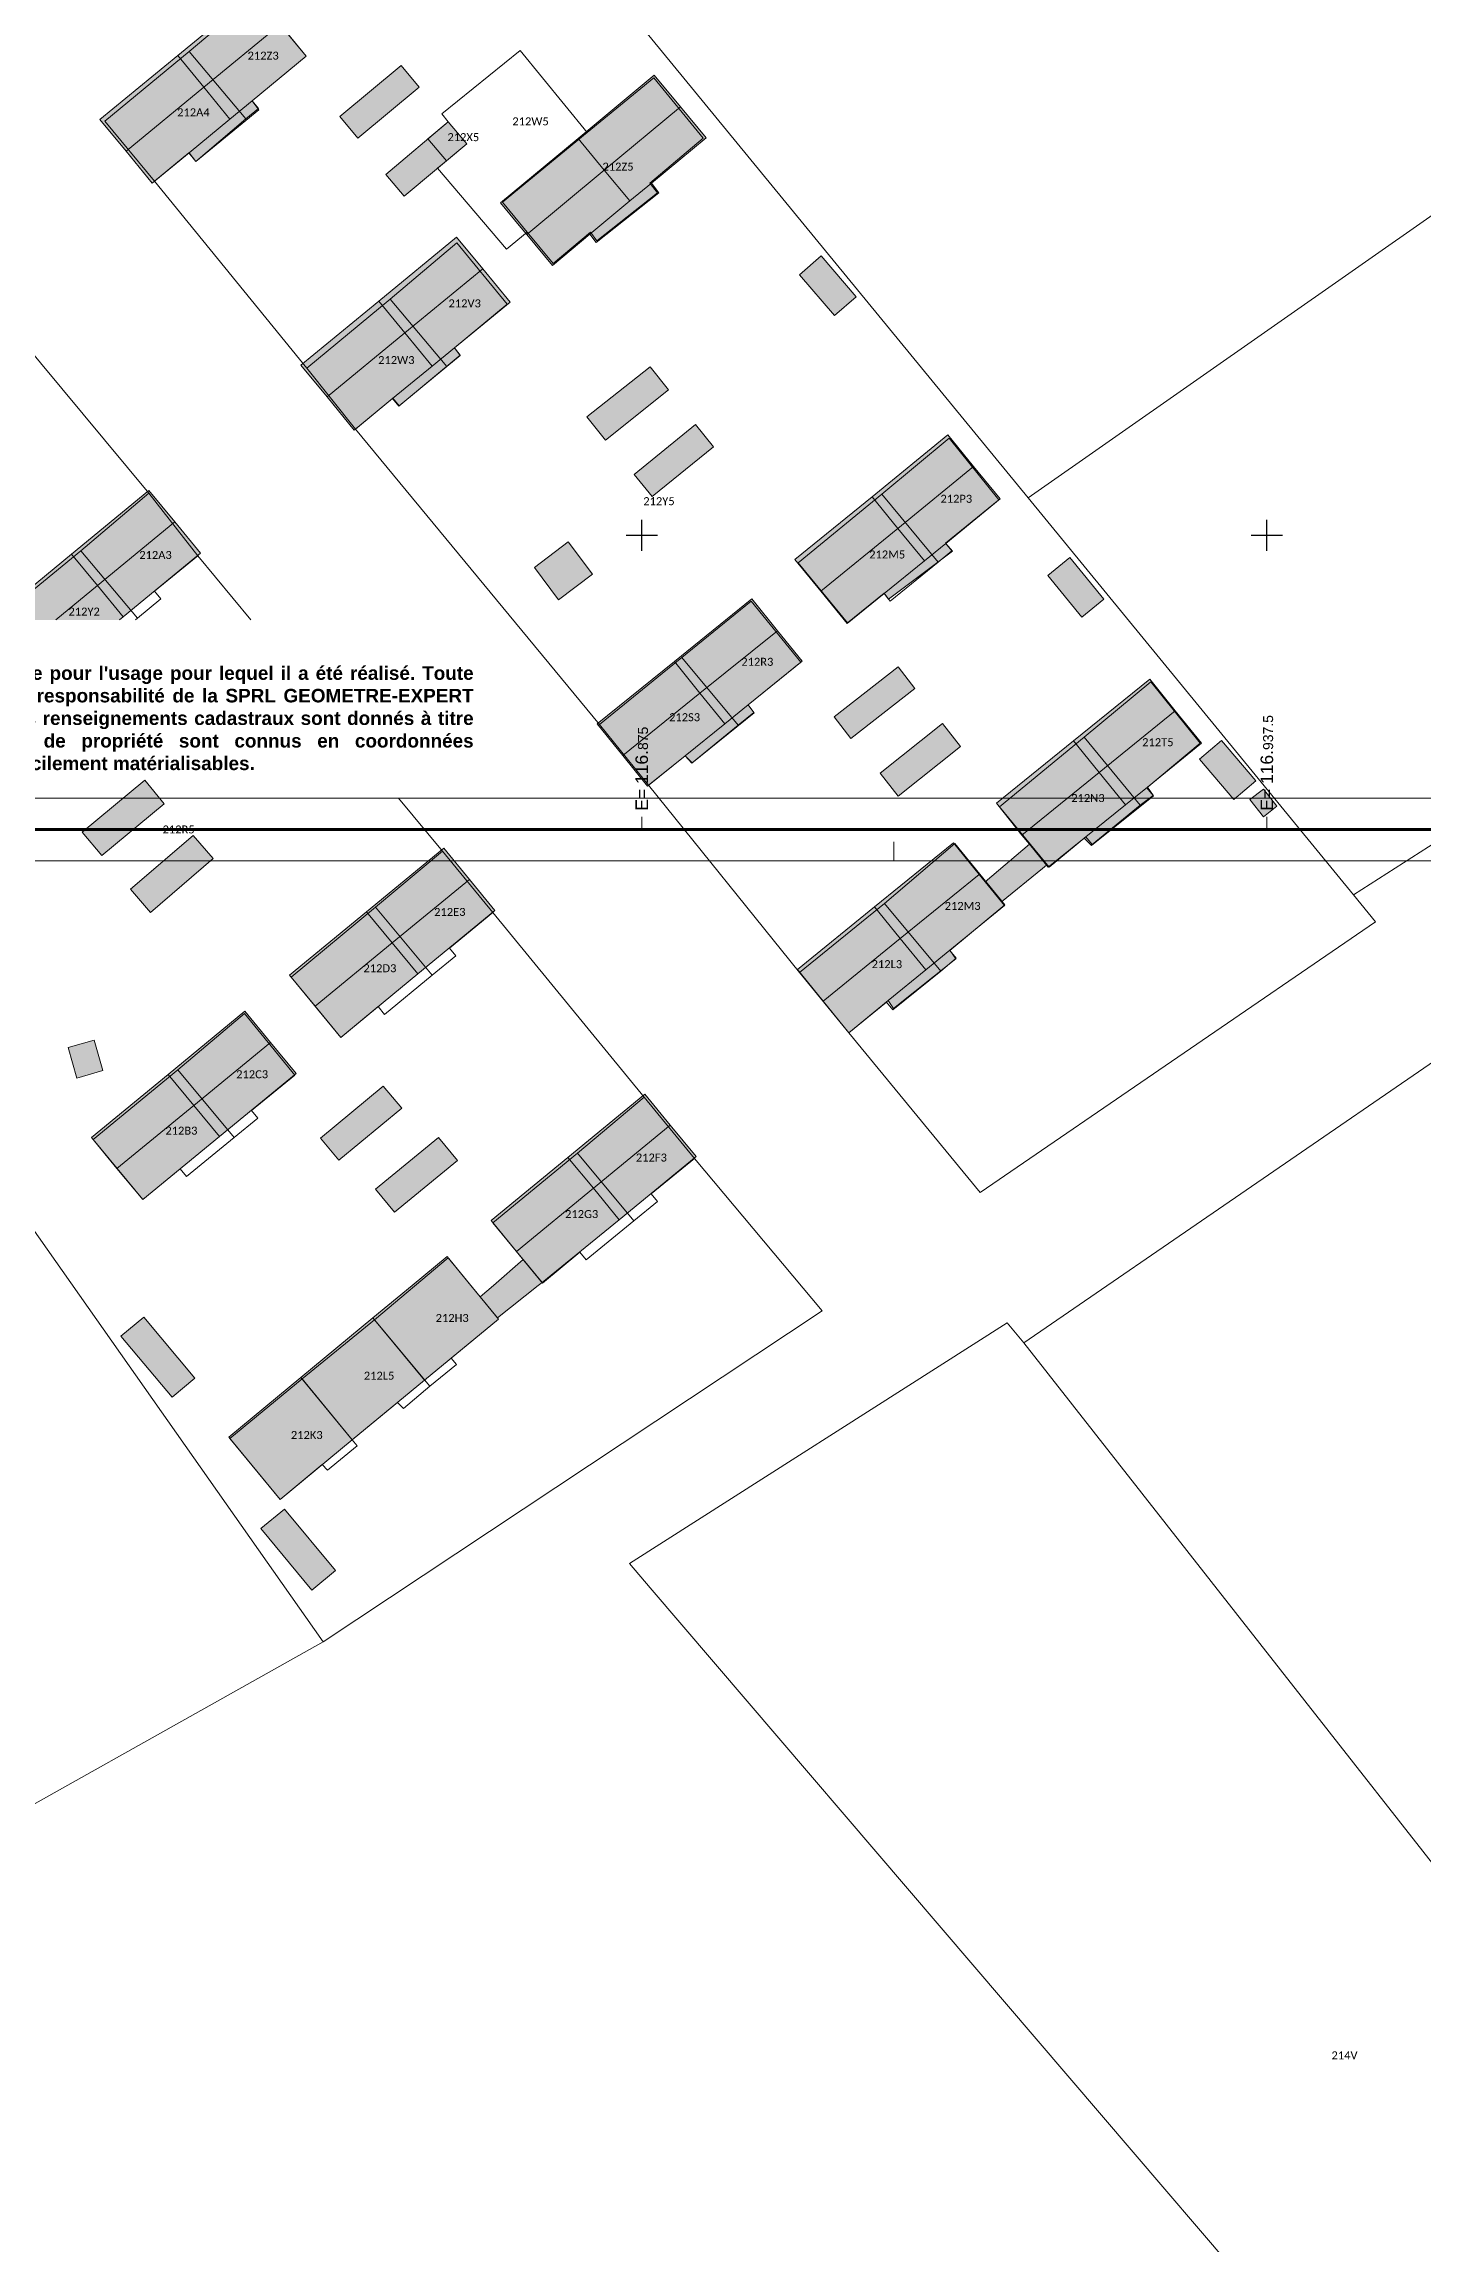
# Model space of a CAD drawing. Header units: metres. Extents: x 113120 to 240396, y 120329 to 242116.
# Drawn here: x 113707.5 to 113845.3, y 120579.2 to 120799.1 of the extents above; entities that cross this region are included whole.
import ezdxf

# ---------------------------------------------------------------- set-up
doc = ezdxf.new("R2010")
doc.units = ezdxf.units.M
doc.header["$LTSCALE"] = 3
doc.layers.get('0').update_dxf_attribs({"lineweight": 0})
for name, color, linetype, lineweight in [('Bpn_CaPa', 78, 'Continuous', 0), ('Bpn_ReBu', 4, 'Continuous', 0), ('Bpt_CaNu', 7, 'Continuous', 0), ('Carroyage(1)', 7, 'Continuous', 0), ('Hachure bâtiment', 11, 'Continuous', 0), ('Légende', 255, 'Continuous', 0)]:
    doc.layers.add(name, color=color, linetype=linetype, lineweight=lineweight)
doc.layers.add('Carroyage(1)_Croix', color=7, linetype='Continuous')
doc.layers.add('Carroyage(1)_Textes', color=7, linetype='Continuous')
doc.styles.add('Legend', font='')
doc.styles.get("Standard").update_dxf_attribs({"font": 'arial.ttf'})
doc.styles.get('Legend').set_extended_font_data('Calibri')

msp = doc.modelspace()

# ---------------------------------------------------------------- hatches: boundary and pattern name
at = {"layer": 'Hachure bâtiment'}
h = msp.add_hatch(color=256, dxfattribs=at)
h.dxf.hatch_style = 1
h.paths.add_polyline_path([(113731.11, 120801.07), (113723.49, 120794.8), (113720.88, 120797.98), (113728.5, 120804.25)])
h = msp.add_hatch(color=256, dxfattribs=at)
h.dxf.hatch_style = 1
h.paths.add_polyline_path([(113733.72, 120797.9), (113728.32, 120793.45), (113726.09, 120791.61), (113723.49, 120794.8), (113731.11, 120801.07)])
h = msp.add_hatch(color=256, dxfattribs=at)
h.dxf.hatch_style = 1
h.paths.add_polyline_path([(113723.49, 120794.8), (113715.71, 120788.39), (113713.1, 120791.57), (113720.88, 120797.98)])
h = msp.add_hatch(color=256, dxfattribs=at)
h.dxf.hatch_style = 1
h.paths.add_polyline_path([(113745.02, 120794.8), (113738.87, 120789.72), (113737.07, 120791.88), (113743.22, 120796.98)])
h = msp.add_hatch(color=256, dxfattribs=at)
h.dxf.hatch_style = 1
h.paths.add_polyline_path([(113726.09, 120791.61), (113722.01, 120788.24), (113718.32, 120785.2), (113715.71, 120788.39), (113723.49, 120794.8)])
h = msp.add_hatch(color=256, dxfattribs=at)
h.dxf.hatch_style = 1
h.paths.add_polyline_path([(113771.13, 120792.84), (113763.52, 120786.52), (113760.9, 120789.68), (113768.5, 120796)])
h = msp.add_hatch(color=256, dxfattribs=at)
h.dxf.hatch_style = 1
h.paths.add_polyline_path([(113728.98, 120792.55), (113722.67, 120787.37), (113722.01, 120788.24), (113726.09, 120791.61), (113728.32, 120793.45)])
h = msp.add_hatch(color=256, dxfattribs=at)
h.dxf.hatch_style = 1
h.paths.add_polyline_path([(113773.7, 120789.75), (113768.25, 120785.22), (113766.09, 120783.43), (113763.52, 120786.52), (113771.13, 120792.84)])
h = msp.add_hatch(color=256, dxfattribs=at)
h.dxf.hatch_style = 1
h.paths.add_polyline_path([(113749.78, 120789.15), (113743.5, 120783.9), (113741.67, 120786.08), (113747.92, 120791.35)])
h = msp.add_hatch(color=256, dxfattribs=at)
h.dxf.hatch_style = 1
h.paths.add_polyline_path([(113763.52, 120786.52), (113755.77, 120780.07), (113755.02, 120780.99), (113753.15, 120783.23), (113760.9, 120789.68)])
h = msp.add_hatch(color=256, dxfattribs=at)
h.dxf.hatch_style = 1
h.paths.add_polyline_path([(113766.09, 120783.43), (113762.09, 120780.11), (113758.33, 120776.98), (113755.77, 120780.07), (113763.52, 120786.52)])
h = msp.add_hatch(color=256, dxfattribs=at)
h.dxf.hatch_style = 1
h.paths.add_polyline_path([(113768.98, 120784.23), (113762.72, 120779.28), (113762.09, 120780.11), (113766.09, 120783.43), (113768.25, 120785.22)])
h = msp.add_hatch(color=256, dxfattribs=at)
h.dxf.hatch_style = 1
h.paths.add_polyline_path([(113751.37, 120776.63), (113743.58, 120770.23), (113740.97, 120773.4), (113748.75, 120779.8)])
h = msp.add_hatch(color=256, dxfattribs=at)
h.dxf.hatch_style = 1
h.paths.add_polyline_path([(113754.1, 120773.32), (113748.54, 120768.75), (113746.31, 120766.92), (113743.58, 120770.23), (113751.37, 120776.63)])
h = msp.add_hatch(color=256, dxfattribs=at)
h.dxf.hatch_style = 1
h.paths.add_polyline_path([(113788.72, 120773.85), (113786.55, 120771.98), (113783.03, 120776.05), (113785.22, 120777.95)])
h = msp.add_hatch(color=256, dxfattribs=at)
h.dxf.hatch_style = 1
h.paths.add_polyline_path([(113743.58, 120770.23), (113735.8, 120763.83), (113733.18, 120767), (113740.97, 120773.4)])
h = msp.add_hatch(color=256, dxfattribs=at)
h.dxf.hatch_style = 1
h.paths.add_polyline_path([(113746.31, 120766.92), (113742.35, 120763.67), (113738.52, 120760.52), (113735.8, 120763.83), (113743.58, 120770.23)])
h = msp.add_hatch(color=256, dxfattribs=at)
h.dxf.hatch_style = 1
h.paths.add_polyline_path([(113749.1, 120768), (113742.98, 120762.92), (113742.35, 120763.67), (113746.31, 120766.92), (113748.54, 120768.75)])
h = msp.add_hatch(color=256, dxfattribs=at)
h.dxf.hatch_style = 1
h.paths.add_polyline_path([(113769.95, 120764.53), (113763.63, 120759.52), (113761.78, 120761.85), (113768.1, 120766.85)])
h = msp.add_hatch(color=256, dxfattribs=at)
h.dxf.hatch_style = 1
h.paths.add_polyline_path([(113774.43, 120758.85), (113768.3, 120753.87), (113766.5, 120756.08), (113772.63, 120761.08)])
h = msp.add_hatch(color=256, dxfattribs=at)
h.dxf.hatch_style = 1
h.paths.add_polyline_path([(113800.45, 120756.88), (113792.86, 120750.69), (113790.29, 120753.85), (113797.87, 120760.03)])
h = msp.add_hatch(color=256, dxfattribs=at)
h.dxf.hatch_style = 1
h.paths.add_polyline_path([(113803.1, 120753.63), (113797.66, 120749.19), (113795.52, 120747.45), (113792.86, 120750.69), (113800.45, 120756.88)])
h = msp.add_hatch(color=256, dxfattribs=at)
h.dxf.hatch_style = 1
h.paths.add_polyline_path([(113720.57, 120751.34), (113712.84, 120744.97), (113710.27, 120748.1), (113718, 120754.47)])
h = msp.add_hatch(color=256, dxfattribs=at)
h.dxf.hatch_style = 1
h.paths.add_polyline_path([(113792.86, 120750.69), (113785.16, 120744.41), (113782.58, 120747.57), (113790.29, 120753.85)])
h = msp.add_hatch(color=256, dxfattribs=at)
h.dxf.hatch_style = 1
h.paths.add_polyline_path([(113723.15, 120748.2), (113715.42, 120741.84), (113712.84, 120744.97), (113720.57, 120751.34)])
h = msp.add_hatch(color=256, dxfattribs=at)
h.dxf.hatch_style = 1
h.paths.add_polyline_path([(113795.52, 120747.45), (113791.51, 120744.18), (113787.82, 120741.17), (113785.16, 120744.41), (113792.86, 120750.69)])
h = msp.add_hatch(color=256, dxfattribs=at)
h.dxf.hatch_style = 1
h.paths.add_polyline_path([(113702.69, 120741.54), (113708.68, 120741.54), (113712.84, 120744.97), (113710.27, 120748.1), (113702.53, 120741.73)])
h = msp.add_hatch(color=256, dxfattribs=at)
h.dxf.hatch_style = 1
h.paths.add_polyline_path([(113758.95, 120743.56), (113756.53, 120746.77), (113759.92, 120749.33), (113762.34, 120746.12)])
h = msp.add_hatch(color=256, dxfattribs=at)
h.dxf.hatch_style = 1
h.paths.add_polyline_path([(113798.32, 120748.4), (113791.95, 120743.6), (113791.51, 120744.18), (113795.52, 120747.45), (113797.66, 120749.19)])
h = msp.add_hatch(color=256, dxfattribs=at)
h.dxf.hatch_style = 1
h.paths.add_polyline_path([(113813.47, 120743.6), (113811.27, 120741.8), (113807.87, 120745.97), (113810.07, 120747.77)])
h = msp.add_hatch(color=256, dxfattribs=at)
h.dxf.hatch_style = 1
h.paths.add_polyline_path([(113708.68, 120741.54), (113715.05, 120741.54), (113715.42, 120741.84), (113712.84, 120744.97)])
h = msp.add_hatch(color=256, dxfattribs=at)
h.dxf.hatch_style = 1
h.paths.add_polyline_path([(113780.83, 120740.46), (113773.09, 120734.22), (113770.53, 120737.39), (113778.27, 120743.63)])
h = msp.add_hatch(color=256, dxfattribs=at)
h.dxf.hatch_style = 1
h.paths.add_polyline_path([(113783.3, 120737.4), (113777.92, 120733.05), (113775.57, 120731.16), (113773.09, 120734.22), (113780.83, 120740.46)])
h = msp.add_hatch(color=256, dxfattribs=at)
h.dxf.hatch_style = 1
h.paths.add_polyline_path([(113773.09, 120734.22), (113765.36, 120727.98), (113762.8, 120731.15), (113770.53, 120737.39)])
h = msp.add_hatch(color=256, dxfattribs=at)
h.dxf.hatch_style = 1
h.paths.add_polyline_path([(113794.58, 120734.68), (113788.18, 120729.68), (113786.52, 120731.83), (113792.92, 120736.83)])
h = msp.add_hatch(color=256, dxfattribs=at)
h.dxf.hatch_style = 1
h.paths.add_polyline_path([(113820.61, 120732.45), (113813.01, 120726.29), (113810.44, 120729.45), (113818.05, 120735.62)])
h = msp.add_hatch(color=256, dxfattribs=at)
h.dxf.hatch_style = 1
h.paths.add_polyline_path([(113775.57, 120731.16), (113771.61, 120727.96), (113767.83, 120724.92), (113765.36, 120727.98), (113773.09, 120734.22)])
h = msp.add_hatch(color=256, dxfattribs=at)
h.dxf.hatch_style = 1
h.paths.add_polyline_path([(113778.52, 120732.23), (113772.27, 120727.2), (113771.61, 120727.96), (113775.57, 120731.16), (113777.92, 120733.05)])
h = msp.add_hatch(color=256, dxfattribs=at)
h.dxf.hatch_style = 1
h.paths.add_polyline_path([(113823.23, 120729.2), (113817.82, 120724.82), (113815.63, 120723.05), (113813.01, 120726.29), (113820.61, 120732.45)])
h = msp.add_hatch(color=256, dxfattribs=at)
h.dxf.hatch_style = 1
h.paths.add_polyline_path([(113799.15, 120728.88), (113792.9, 120723.92), (113791.1, 120726.2), (113797.35, 120731.17)])
h = msp.add_hatch(color=256, dxfattribs=at)
h.dxf.hatch_style = 1
h.paths.add_polyline_path([(113813.01, 120726.29), (113805.28, 120720.03), (113802.72, 120723.2), (113810.44, 120729.45)])
h = msp.add_hatch(color=256, dxfattribs=at)
h.dxf.hatch_style = 1
h.paths.add_polyline_path([(113828.67, 120725.45), (113826.47, 120723.57), (113823.02, 120727.6), (113825.22, 120729.48)])
h = msp.add_hatch(color=256, dxfattribs=at)
h.dxf.hatch_style = 1
h.paths.add_polyline_path([(113815.63, 120723.05), (113811.5, 120719.71), (113807.9, 120716.8), (113807.73, 120717.01), (113806.04, 120719.1), (113805.28, 120720.03), (113813.01, 120726.29)])
h = msp.add_hatch(color=256, dxfattribs=at)
h.dxf.hatch_style = 1
h.paths.add_polyline_path([(113719.53, 120723.15), (113713.27, 120717.98), (113711.33, 120720.33), (113717.6, 120725.5)])
h = msp.add_hatch(color=256, dxfattribs=at)
h.dxf.hatch_style = 1
h.paths.add_polyline_path([(113818.42, 120723.95), (113812.23, 120718.97), (113811.5, 120719.71), (113815.63, 120723.05), (113817.82, 120724.82)])
h = msp.add_hatch(color=256, dxfattribs=at)
h.dxf.hatch_style = 1
h.paths.add_polyline_path([(113830.75, 120722.92), (113829.42, 120721.85), (113828.07, 120723.57), (113829.42, 120724.63)])
h = msp.add_hatch(color=256, dxfattribs=at)
h.dxf.hatch_style = 1
h.paths.add_polyline_path([(113724.43, 120717.67), (113718.15, 120712.28), (113716.15, 120714.6), (113722.43, 120719.98)])
h = msp.add_hatch(color=256, dxfattribs=at)
h.dxf.hatch_style = 1
h.paths.add_polyline_path([(113801, 120716.09), (113793.12, 120709.68), (113790.54, 120712.84), (113798.42, 120719.25)])
h = msp.add_hatch(color=256, dxfattribs=at)
h.dxf.hatch_style = 1
h.paths.add_polyline_path([(113750.03, 120715.59), (113742.32, 120709.25), (113739.76, 120712.36), (113747.47, 120718.7)])
h = msp.add_hatch(color=256, dxfattribs=at)
h.dxf.hatch_style = 1
h.paths.add_polyline_path([(113807.73, 120717.01), (113807.33, 120716.69), (113803.24, 120713.34), (113801.6, 120715.35), (113806.04, 120719.1)])
h = msp.add_hatch(color=256, dxfattribs=at)
h.dxf.hatch_style = 1
h.paths.add_polyline_path([(113752.58, 120712.48), (113744.88, 120706.14), (113742.32, 120709.25), (113750.03, 120715.59)])
h = msp.add_hatch(color=256, dxfattribs=at)
h.dxf.hatch_style = 1
h.paths.add_polyline_path([(113801.6, 120715.35), (113803.24, 120713.34), (113803.55, 120712.97), (113798.08, 120708.5), (113795.68, 120706.54), (113793.12, 120709.68), (113801, 120716.09)])
h = msp.add_hatch(color=256, dxfattribs=at)
h.dxf.hatch_style = 1
h.paths.add_polyline_path([(113793.12, 120709.68), (113785.41, 120703.41), (113782.83, 120706.57), (113790.54, 120712.84)])
h = msp.add_hatch(color=256, dxfattribs=at)
h.dxf.hatch_style = 1
h.paths.add_polyline_path([(113742.32, 120709.25), (113734.61, 120702.91), (113732.05, 120706.02), (113739.76, 120712.36)])
h = msp.add_hatch(color=256, dxfattribs=at)
h.dxf.hatch_style = 1
h.paths.add_polyline_path([(113744.88, 120706.14), (113737.17, 120699.8), (113734.61, 120702.91), (113742.32, 120709.25)])
h = msp.add_hatch(color=256, dxfattribs=at)
h.dxf.hatch_style = 1
h.paths.add_polyline_path([(113795.68, 120706.54), (113791.92, 120703.47), (113787.98, 120700.25), (113785.41, 120703.41), (113793.12, 120709.68)])
h = msp.add_hatch(color=256, dxfattribs=at)
h.dxf.hatch_style = 1
h.paths.add_polyline_path([(113798.67, 120707.65), (113792.43, 120702.68), (113791.92, 120703.47), (113795.68, 120706.54), (113798.08, 120708.5)])
h = msp.add_hatch(color=256, dxfattribs=at)
h.dxf.hatch_style = 1
h.paths.add_polyline_path([(113730.16, 120699.29), (113722.48, 120692.98), (113719.92, 120696.1), (113727.6, 120702.4)])
h = msp.add_hatch(color=256, dxfattribs=at)
h.dxf.hatch_style = 1
h.paths.add_polyline_path([(113713.4, 120696.47), (113710.8, 120695.72), (113709.93, 120698.8), (113712.53, 120699.53)])
h = msp.add_hatch(color=256, dxfattribs=at)
h.dxf.hatch_style = 1
h.paths.add_polyline_path([(113732.73, 120696.17), (113725.05, 120689.87), (113722.48, 120692.98), (113730.16, 120699.29)])
h = msp.add_hatch(color=256, dxfattribs=at)
h.dxf.hatch_style = 1
h.paths.add_polyline_path([(113722.48, 120692.98), (113714.8, 120686.68), (113712.24, 120689.79), (113719.92, 120696.1)])
h = msp.add_hatch(color=256, dxfattribs=at)
h.dxf.hatch_style = 1
h.paths.add_polyline_path([(113725.05, 120689.87), (113717.37, 120683.57), (113714.8, 120686.68), (113722.48, 120692.98)])
h = msp.add_hatch(color=256, dxfattribs=at)
h.dxf.hatch_style = 1
h.paths.add_polyline_path([(113743.27, 120692.73), (113736.98, 120687.52), (113735.15, 120689.73), (113741.43, 120694.93)])
h = msp.add_hatch(color=256, dxfattribs=at)
h.dxf.hatch_style = 1
h.paths.add_polyline_path([(113770.12, 120691.03), (113762.43, 120684.71), (113759.89, 120687.8), (113767.58, 120694.12)])
h = msp.add_hatch(color=256, dxfattribs=at)
h.dxf.hatch_style = 1
h.paths.add_polyline_path([(113772.7, 120687.88), (113765.02, 120681.56), (113762.43, 120684.71), (113770.12, 120691.03)])
h = msp.add_hatch(color=256, dxfattribs=at)
h.dxf.hatch_style = 1
h.paths.add_polyline_path([(113748.83, 120687.5), (113742.55, 120682.32), (113740.65, 120684.62), (113746.93, 120689.8)])
h = msp.add_hatch(color=256, dxfattribs=at)
h.dxf.hatch_style = 1
h.paths.add_polyline_path([(113762.43, 120684.71), (113754.74, 120678.39), (113752.2, 120681.48), (113759.89, 120687.8)])
h = msp.add_hatch(color=256, dxfattribs=at)
h.dxf.hatch_style = 1
h.paths.add_polyline_path([(113765.02, 120681.56), (113757.3, 120675.27), (113755.42, 120677.57), (113754.74, 120678.39), (113762.43, 120684.71)])
h = msp.add_hatch(color=256, dxfattribs=at)
h.dxf.hatch_style = 1
h.paths.add_polyline_path([(113750.18, 120675), (113751.12, 120673.86), (113752.85, 120671.75), (113752.95, 120671.63), (113745.53, 120665.51), (113740.39, 120671.75), (113744.32, 120675), (113747.8, 120677.88)])
h = msp.add_hatch(color=256, dxfattribs=at)
h.dxf.hatch_style = 1
h.paths.add_polyline_path([(113757.3, 120675.27), (113756.92, 120675), (113752.85, 120671.75), (113751.12, 120673.86), (113752.43, 120675), (113755.42, 120677.57)])
h = msp.add_hatch(color=256, dxfattribs=at)
h.dxf.hatch_style = 1
h.paths.add_polyline_path([(113722.6, 120665.72), (113720.32, 120663.82), (113715.18, 120669.93), (113717.47, 120671.83)])
h = msp.add_hatch(color=256, dxfattribs=at)
h.dxf.hatch_style = 1
h.paths.add_polyline_path([(113745.53, 120665.51), (113738.32, 120659.56), (113733.18, 120665.79), (113740.39, 120671.75)])
h = msp.add_hatch(color=256, dxfattribs=at)
h.dxf.hatch_style = 1
h.paths.add_polyline_path([(113738.32, 120659.56), (113731.1, 120653.6), (113725.97, 120659.83), (113733.18, 120665.79)])
h = msp.add_hatch(color=256, dxfattribs=at)
h.dxf.hatch_style = 1
h.paths.add_polyline_path([(113736.65, 120646.5), (113734.28, 120644.53), (113729.18, 120650.68), (113731.55, 120652.63)])

# ---------------------------------------------------------------- linework, layer by layer
at = {"flags": 128}
msp.add_lwpolyline([(113667.48, 120723.71), (114179.98, 120723.71), (114179.98, 121453.71), (113667.48, 121453.71)], close=True, dxfattribs=at)
at = {"layer": 'Bpn_CaPa'}
for points in [[(113928.7, 120839.71), (113805.89, 120753.73), (113750.14, 120821.72), (113745.32, 120827.6), (113744.39, 120828.73), (113741.06, 120832.78), (113741.87, 120835.98), (113742.57, 120838.76), (113743.38, 120841.96), (113744.83, 120847.68), (113745.04, 120848.54), (113746.35, 120853.72), (113746.96, 120856.1), (113747.73, 120859.53), (113749.11, 120865.6), (113751.33, 120876.75), (113752.08, 120880.52), (113752.44, 120884.29), (113752.44, 120884.29), (113753.06, 120890.63), (113753.04, 120896.26), (113801.33, 120911.53), (113753.29, 121063.51)], [(113750.14, 120821.72), (113805.89, 120753.73), (113838.44, 120714.04), (113840.64, 120711.35), (113801.1, 120684.29), (113787.98, 120700.25), (113791.73, 120703.33), (113792.37, 120702.55), (113797.18, 120706.42), (113798.7, 120707.7), (113798.06, 120708.47), (113803.57, 120713.06), (113798.56, 120719.19), (113791.53, 120713.17), (113783.03, 120706.27), (113767.94, 120725), (113767.94, 120725), (113771.61, 120727.96), (113772.3, 120727.24), (113776.9, 120731), (113778.47, 120732.28), (113777.92, 120733.05), (113783.18, 120737.3), (113778.2, 120743.41), (113771.27, 120737.79), (113763.03, 120731.07), (113738.64, 120760.61), (113742.38, 120763.7), (113743.01, 120762.93), (113747.78, 120766.86), (113749.12, 120767.96), (113748.54, 120768.75), (113753.8, 120773.12), (113748.77, 120779.24), (113742.1, 120773.61), (113733.77, 120766.71), (113718.55, 120785.39), (113722, 120788.24), (113722.67, 120787.37), (113727.69, 120791.63), (113728.94, 120792.66), (113728.32, 120793.45), (113733.72, 120797.9), (113728.68, 120804.02)], [(113702.7, 120772.57), (113718, 120754.2), (113711.18, 120748.46), (113702.77, 120741.54)], [(113676.09, 120723.71), (113735.4, 120639.37), (113692.76, 120615.44), (113607.65, 120757.95), (113611.19, 120757.75), (113620.37, 120758.12), (113626.92, 120758.67), (113633.6, 120759.22), (113640.47, 120760.22), (113646.82, 120761.02), (113649.6, 120761.32), (113653.41, 120755.97), (113667.48, 120735.96)], [(113702.77, 120741.54), (113711.18, 120748.46), (113716.84, 120741.7), (113716.65, 120741.54)], [(113716.65, 120741.54), (113716.84, 120741.7), (113719.2, 120743.63), (113718.56, 120744.4), (113722.88, 120747.95), (113728.19, 120741.54)], [(113742.95, 120723.71), (113747.35, 120718.4), (113740.65, 120712.81), (113732.21, 120705.82), (113737.17, 120699.8), (113740.92, 120702.88), (113741.55, 120702.1), (113746.32, 120706.02), (113748.68, 120707.95), (113748.04, 120708.72), (113752.37, 120712.27), (113767.52, 120693.83), (113760.83, 120688.21), (113752.38, 120681.26), (113757.33, 120675.23), (113761.08, 120678.31), (113761.72, 120677.54), (113766.49, 120681.45), (113768.85, 120683.38), (113768.21, 120684.15), (113772.53, 120687.7), (113785.3, 120672.47), (113735.4, 120639.37), (113676.09, 120723.71)]]:
    msp.add_lwpolyline(points, dxfattribs=at)
for points in [[(113838.44, 120714.04), (113805.89, 120753.73), (113928.7, 120839.71), (113956.08, 120778.56), (113947.99, 120774.57), (113903.13, 120752.24), (113850.08, 120721.5), (113838.44, 120714.04)], [(113727.69, 120791.63), (113722.01, 120798.38), (113728.68, 120804.02), (113733.72, 120797.9), (113728.32, 120793.45), (113728.94, 120792.66), (113727.69, 120791.63)], [(113727.69, 120791.63), (113722.67, 120787.37), (113722, 120788.24), (113718.55, 120785.39), (113713.58, 120791.4), (113722.01, 120798.38), (113727.69, 120791.63)], [(113747.74, 120787.44), (113746.86, 120786.71), (113753.74, 120778.6), (113755.82, 120780.31), (113758.4, 120777.17), (113762.13, 120780.3), (113762.76, 120779.45), (113768.83, 120784.24), (113768.06, 120785.22), (113773.41, 120789.7), (113768.46, 120795.73), (113761.81, 120790.27), (113755.12, 120798.46), (113747.27, 120792.14), (113747.92, 120791.35), (113745.89, 120789.65), (113747.74, 120787.44)], [(113747.74, 120787.44), (113749.78, 120789.15), (113747.92, 120791.35), (113747.27, 120792.14), (113755.12, 120798.46), (113761.81, 120790.27), (113753.35, 120783.32), (113755.82, 120780.31), (113753.74, 120778.6), (113746.86, 120786.71), (113747.74, 120787.44)], [(113755.82, 120780.31), (113753.35, 120783.32), (113761.81, 120790.27), (113768.46, 120795.73), (113773.41, 120789.7), (113768.06, 120785.22), (113768.83, 120784.24), (113762.76, 120779.45), (113762.13, 120780.3), (113758.4, 120777.17), (113755.82, 120780.31)], [(113747.74, 120787.44), (113745.89, 120789.65), (113747.92, 120791.35), (113749.78, 120789.15), (113747.74, 120787.44)], [(113747.78, 120766.86), (113742.1, 120773.61), (113748.77, 120779.24), (113753.8, 120773.12), (113748.54, 120768.75), (113749.12, 120767.96), (113747.78, 120766.86)], [(113738.64, 120760.61), (113733.77, 120766.71), (113742.1, 120773.61), (113747.78, 120766.86), (113743.01, 120762.93), (113742.38, 120763.7), (113738.64, 120760.61)], [(113791.28, 120754.11), (113782.89, 120747.26), (113787.85, 120741.24), (113791.49, 120744.2), (113792.12, 120743.42), (113796.91, 120747.32), (113798.26, 120748.44), (113797.63, 120749.22), (113802.98, 120753.54), (113797.99, 120759.7), (113791.28, 120754.11)], [(113791.28, 120754.11), (113797.99, 120759.7), (113802.98, 120753.54), (113797.63, 120749.22), (113798.26, 120748.44), (113796.91, 120747.32), (113791.28, 120754.11)], [(113718, 120754.2), (113722.88, 120747.95), (113718.56, 120744.4), (113719.2, 120743.63), (113716.84, 120741.7), (113711.18, 120748.46), (113718, 120754.2)], [(113791.28, 120754.11), (113796.91, 120747.32), (113792.12, 120743.42), (113791.49, 120744.2), (113787.85, 120741.24), (113782.89, 120747.26), (113791.28, 120754.11)], [(113776.9, 120731), (113771.27, 120737.79), (113778.2, 120743.41), (113783.18, 120737.3), (113777.92, 120733.05), (113778.47, 120732.28), (113776.9, 120731)], [(113763.03, 120731.07), (113771.27, 120737.79), (113776.9, 120731), (113772.3, 120727.24), (113771.61, 120727.96), (113767.94, 120725), (113763.03, 120731.07)], [(113811.5, 120729.8), (113803.04, 120722.86), (113807.99, 120716.83), (113811.66, 120719.86), (113812.29, 120719.08), (113817.09, 120723), (113818.41, 120723.98), (113817.78, 120724.75), (113823.1, 120729.23), (113818.16, 120735.36), (113811.5, 120729.8)], [(113811.5, 120729.8), (113818.16, 120735.36), (113823.1, 120729.23), (113817.78, 120724.75), (113818.41, 120723.98), (113817.09, 120723), (113811.5, 120729.8)], [(113811.5, 120729.8), (113817.09, 120723), (113812.29, 120719.08), (113811.66, 120719.86), (113807.99, 120716.83), (113803.04, 120722.86), (113811.5, 120729.8)], [(113791.53, 120713.17), (113798.56, 120719.19), (113803.57, 120713.06), (113798.06, 120708.47), (113798.7, 120707.7), (113797.18, 120706.42), (113791.53, 120713.17)], [(113740.65, 120712.81), (113747.35, 120718.4), (113752.37, 120712.27), (113748.04, 120708.72), (113748.68, 120707.95), (113746.32, 120706.02), (113740.65, 120712.81)], [(113740.65, 120712.81), (113746.32, 120706.02), (113741.55, 120702.1), (113740.92, 120702.88), (113737.17, 120699.8), (113732.21, 120705.82), (113740.65, 120712.81)], [(113787.98, 120700.25), (113783.03, 120706.27), (113791.53, 120713.17), (113797.18, 120706.42), (113792.37, 120702.55), (113791.73, 120703.33), (113787.98, 120700.25)], [(113726.52, 120689.78), (113728.88, 120691.71), (113728.24, 120692.49), (113732.57, 120696.03), (113727.55, 120702.17), (113720.87, 120696.55), (113712.41, 120689.59), (113717.37, 120683.57), (113721.12, 120686.64), (113721.75, 120685.87), (113726.52, 120689.78)], [(113726.52, 120689.78), (113720.87, 120696.55), (113727.55, 120702.17), (113732.57, 120696.03), (113728.24, 120692.49), (113728.88, 120691.71), (113726.52, 120689.78)], [(113976.99, 120523.67), (113940.82, 120496.08), (113906.43, 120540.65), (113805.46, 120669.25), (113849.91, 120699.77), (113976.99, 120523.67)], [(113726.52, 120689.78), (113721.75, 120685.87), (113721.12, 120686.64), (113717.37, 120683.57), (113712.41, 120689.59), (113720.87, 120696.55), (113726.52, 120689.78)], [(113772.53, 120687.7), (113768.21, 120684.15), (113768.85, 120683.38), (113766.49, 120681.45), (113760.83, 120688.21), (113767.52, 120693.83), (113772.53, 120687.7)], [(113766.49, 120681.45), (113761.72, 120677.54), (113761.08, 120678.31), (113757.33, 120675.23), (113752.38, 120681.26), (113760.83, 120688.21), (113766.49, 120681.45)], [(113733.31, 120665.66), (113726.09, 120659.69), (113731.1, 120653.6), (113735.32, 120657.08), (113735.84, 120656.52), (113738.81, 120658.94), (113738.32, 120659.55), (113742.86, 120663.3), (113743.44, 120662.7), (113746.09, 120664.92), (113748.74, 120667.1), (113748.22, 120667.73), (113752.95, 120671.63), (113747.92, 120677.74), (113740.54, 120671.57), (113733.31, 120665.66)], [(113740.54, 120671.57), (113747.92, 120677.74), (113752.95, 120671.63), (113748.22, 120667.73), (113748.74, 120667.1), (113746.09, 120664.92), (113740.54, 120671.57)], [(113733.31, 120665.66), (113740.54, 120671.57), (113746.09, 120664.92), (113743.44, 120662.7), (113742.86, 120663.3), (113738.32, 120659.55), (113733.31, 120665.66)], [(113805.46, 120669.25), (113906.43, 120540.65), (113874.4, 120520.58), (113768.12, 120644.75), (113766.04, 120647.18), (113803.81, 120671.25), (113805.46, 120669.25)], [(113733.31, 120665.66), (113738.32, 120659.55), (113738.81, 120658.94), (113735.84, 120656.52), (113735.32, 120657.08), (113731.1, 120653.6), (113726.09, 120659.69), (113733.31, 120665.66)]]:
    msp.add_lwpolyline(points, close=True, dxfattribs=at)
at = {"layer": 'Bpn_ReBu'}
for points in [[(113731.11, 120801.07), (113723.49, 120794.8), (113720.88, 120797.98), (113728.5, 120804.25), (113731.11, 120801.07)], [(113733.72, 120797.9), (113728.32, 120793.45), (113726.09, 120791.61), (113723.49, 120794.8), (113731.11, 120801.07), (113733.72, 120797.9)], [(113723.49, 120794.8), (113715.71, 120788.39), (113713.1, 120791.57), (113720.88, 120797.98), (113723.49, 120794.8)], [(113745.02, 120794.8), (113738.87, 120789.72), (113737.07, 120791.88), (113743.22, 120796.98), (113745.02, 120794.8)], [(113726.09, 120791.61), (113722.01, 120788.24), (113718.32, 120785.2), (113715.71, 120788.39), (113723.49, 120794.8), (113726.09, 120791.61)], [(113771.13, 120792.84), (113763.52, 120786.52), (113760.9, 120789.68), (113768.5, 120796), (113771.13, 120792.84)], [(113728.98, 120792.55), (113722.67, 120787.37), (113722.01, 120788.24), (113726.09, 120791.61), (113728.32, 120793.45), (113728.98, 120792.55)], [(113773.7, 120789.75), (113768.25, 120785.22), (113766.09, 120783.43), (113763.52, 120786.52), (113771.13, 120792.84), (113773.7, 120789.75)], [(113749.78, 120789.15), (113743.5, 120783.9), (113741.67, 120786.08), (113747.92, 120791.35), (113749.78, 120789.15)], [(113763.52, 120786.52), (113755.77, 120780.07), (113755.02, 120780.99), (113753.15, 120783.23), (113760.9, 120789.68), (113763.52, 120786.52)], [(113766.09, 120783.43), (113762.09, 120780.11), (113758.33, 120776.98), (113755.77, 120780.07), (113763.52, 120786.52), (113766.09, 120783.43)], [(113768.98, 120784.23), (113762.72, 120779.28), (113762.09, 120780.11), (113766.09, 120783.43), (113768.25, 120785.22), (113768.98, 120784.23)], [(113751.37, 120776.63), (113743.58, 120770.23), (113740.97, 120773.4), (113748.75, 120779.8), (113751.37, 120776.63)], [(113754.1, 120773.32), (113748.54, 120768.75), (113746.31, 120766.92), (113743.58, 120770.23), (113751.37, 120776.63), (113754.1, 120773.32)], [(113788.72, 120773.85), (113786.55, 120771.98), (113783.03, 120776.05), (113785.22, 120777.95), (113788.72, 120773.85)], [(113743.58, 120770.23), (113735.8, 120763.83), (113733.18, 120767), (113740.97, 120773.4), (113743.58, 120770.23)], [(113746.31, 120766.92), (113742.35, 120763.67), (113738.52, 120760.52), (113735.8, 120763.83), (113743.58, 120770.23), (113746.31, 120766.92)], [(113749.1, 120768), (113742.98, 120762.92), (113742.35, 120763.67), (113746.31, 120766.92), (113748.54, 120768.75), (113749.1, 120768)], [(113769.95, 120764.53), (113763.63, 120759.52), (113761.78, 120761.85), (113768.1, 120766.85), (113769.95, 120764.53)], [(113774.43, 120758.85), (113768.3, 120753.87), (113766.5, 120756.08), (113772.63, 120761.08), (113774.43, 120758.85)], [(113800.45, 120756.88), (113792.86, 120750.69), (113790.29, 120753.85), (113797.87, 120760.03), (113800.45, 120756.88)], [(113803.1, 120753.63), (113797.66, 120749.19), (113795.52, 120747.45), (113792.86, 120750.69), (113800.45, 120756.88), (113803.1, 120753.63)], [(113720.57, 120751.34), (113712.84, 120744.97), (113710.27, 120748.1), (113718, 120754.47), (113720.57, 120751.34)], [(113792.86, 120750.69), (113785.16, 120744.41), (113782.58, 120747.57), (113790.29, 120753.85), (113792.86, 120750.69)], [(113723.15, 120748.2), (113715.42, 120741.84), (113712.84, 120744.97), (113720.57, 120751.34), (113723.15, 120748.2)], [(113795.52, 120747.45), (113791.51, 120744.18), (113787.82, 120741.17), (113785.16, 120744.41), (113792.86, 120750.69), (113795.52, 120747.45)], [(113758.95, 120743.56), (113756.53, 120746.77), (113759.92, 120749.33), (113762.34, 120746.12), (113758.95, 120743.56)], [(113798.32, 120748.4), (113791.95, 120743.6), (113791.51, 120744.18), (113795.52, 120747.45), (113797.66, 120749.19), (113798.32, 120748.4)], [(113813.47, 120743.6), (113811.27, 120741.8), (113807.87, 120745.97), (113810.07, 120747.77), (113813.47, 120743.6)], [(113780.83, 120740.46), (113773.09, 120734.22), (113770.53, 120737.39), (113778.27, 120743.63), (113780.83, 120740.46)], [(113783.3, 120737.4), (113777.92, 120733.05), (113775.57, 120731.16), (113773.09, 120734.22), (113780.83, 120740.46), (113783.3, 120737.4)], [(113773.09, 120734.22), (113765.36, 120727.98), (113762.8, 120731.15), (113770.53, 120737.39), (113773.09, 120734.22)], [(113794.58, 120734.68), (113788.18, 120729.68), (113786.52, 120731.83), (113792.92, 120736.83), (113794.58, 120734.68)], [(113820.61, 120732.45), (113813.01, 120726.29), (113810.44, 120729.45), (113818.05, 120735.62), (113820.61, 120732.45)], [(113775.57, 120731.16), (113771.61, 120727.96), (113767.83, 120724.92), (113765.36, 120727.98), (113773.09, 120734.22), (113775.57, 120731.16)], [(113778.52, 120732.23), (113772.27, 120727.2), (113771.61, 120727.96), (113775.57, 120731.16), (113777.92, 120733.05), (113778.52, 120732.23)], [(113823.23, 120729.2), (113817.82, 120724.82), (113815.63, 120723.05), (113813.01, 120726.29), (113820.61, 120732.45), (113823.23, 120729.2)], [(113799.15, 120728.88), (113792.9, 120723.92), (113791.1, 120726.2), (113797.35, 120731.17), (113799.15, 120728.88)], [(113813.01, 120726.29), (113805.28, 120720.03), (113802.72, 120723.2), (113810.44, 120729.45), (113813.01, 120726.29)], [(113828.67, 120725.45), (113826.47, 120723.57), (113823.02, 120727.6), (113825.22, 120729.48), (113828.67, 120725.45)], [(113815.63, 120723.05), (113811.5, 120719.71), (113807.9, 120716.8), (113807.73, 120717.01), (113806.04, 120719.1), (113805.28, 120720.03), (113813.01, 120726.29), (113815.63, 120723.05)], [(113719.53, 120723.15), (113713.27, 120717.98), (113711.33, 120720.33), (113717.6, 120725.5), (113719.53, 120723.15)], [(113818.42, 120723.95), (113812.23, 120718.97), (113811.5, 120719.71), (113815.63, 120723.05), (113817.82, 120724.82), (113818.42, 120723.95)], [(113830.75, 120722.92), (113829.42, 120721.85), (113828.07, 120723.57), (113829.42, 120724.63), (113830.75, 120722.92)], [(113724.43, 120717.67), (113718.15, 120712.28), (113716.15, 120714.6), (113722.43, 120719.98), (113724.43, 120717.67)], [(113801, 120716.09), (113793.12, 120709.68), (113790.54, 120712.84), (113798.42, 120719.25), (113801, 120716.09)], [(113750.03, 120715.59), (113742.32, 120709.25), (113739.76, 120712.36), (113747.47, 120718.7), (113750.03, 120715.59)], [(113807.73, 120717.01), (113807.33, 120716.69), (113803.24, 120713.34), (113801.6, 120715.35), (113806.04, 120719.1), (113807.73, 120717.01)], [(113752.58, 120712.48), (113744.88, 120706.14), (113742.32, 120709.25), (113750.03, 120715.59), (113752.58, 120712.48)], [(113801.6, 120715.35), (113803.24, 120713.34), (113803.55, 120712.97), (113798.08, 120708.5), (113795.68, 120706.54), (113793.12, 120709.68), (113801, 120716.09), (113801.6, 120715.35)], [(113793.12, 120709.68), (113785.41, 120703.41), (113782.83, 120706.57), (113790.54, 120712.84), (113793.12, 120709.68)], [(113742.32, 120709.25), (113734.61, 120702.91), (113732.05, 120706.02), (113739.76, 120712.36), (113742.32, 120709.25)], [(113744.88, 120706.14), (113737.17, 120699.8), (113734.61, 120702.91), (113742.32, 120709.25), (113744.88, 120706.14)], [(113795.68, 120706.54), (113791.92, 120703.47), (113787.98, 120700.25), (113785.41, 120703.41), (113793.12, 120709.68), (113795.68, 120706.54)], [(113798.67, 120707.65), (113792.43, 120702.68), (113791.92, 120703.47), (113795.68, 120706.54), (113798.08, 120708.5), (113798.67, 120707.65)], [(113730.16, 120699.29), (113722.48, 120692.98), (113719.92, 120696.1), (113727.6, 120702.4), (113730.16, 120699.29)], [(113713.4, 120696.47), (113710.8, 120695.72), (113709.93, 120698.8), (113712.53, 120699.53), (113713.4, 120696.47)], [(113732.73, 120696.17), (113725.05, 120689.87), (113722.48, 120692.98), (113730.16, 120699.29), (113732.73, 120696.17)], [(113722.48, 120692.98), (113714.8, 120686.68), (113712.24, 120689.79), (113719.92, 120696.1), (113722.48, 120692.98)], [(113725.05, 120689.87), (113717.37, 120683.57), (113714.8, 120686.68), (113722.48, 120692.98), (113725.05, 120689.87)], [(113743.27, 120692.73), (113736.98, 120687.52), (113735.15, 120689.73), (113741.43, 120694.93), (113743.27, 120692.73)], [(113770.12, 120691.03), (113762.43, 120684.71), (113759.89, 120687.8), (113767.58, 120694.12), (113770.12, 120691.03)], [(113772.7, 120687.88), (113765.02, 120681.56), (113762.43, 120684.71), (113770.12, 120691.03), (113772.7, 120687.88)], [(113748.83, 120687.5), (113742.55, 120682.32), (113740.65, 120684.62), (113746.93, 120689.8), (113748.83, 120687.5)], [(113762.43, 120684.71), (113754.74, 120678.39), (113752.2, 120681.48), (113759.89, 120687.8), (113762.43, 120684.71)], [(113765.02, 120681.56), (113757.3, 120675.27), (113755.42, 120677.57), (113754.74, 120678.39), (113762.43, 120684.71), (113765.02, 120681.56)], [(113750.18, 120675), (113751.12, 120673.86), (113752.85, 120671.75), (113752.95, 120671.63), (113745.53, 120665.51), (113740.39, 120671.75), (113744.32, 120675), (113747.8, 120677.88), (113750.18, 120675)], [(113757.3, 120675.27), (113756.92, 120675), (113752.85, 120671.75), (113751.12, 120673.86), (113752.43, 120675), (113755.42, 120677.57), (113757.3, 120675.27)], [(113722.6, 120665.72), (113720.32, 120663.82), (113715.18, 120669.93), (113717.47, 120671.83), (113722.6, 120665.72)], [(113745.53, 120665.51), (113738.32, 120659.56), (113733.18, 120665.79), (113740.39, 120671.75), (113745.53, 120665.51)], [(113738.32, 120659.56), (113731.1, 120653.6), (113725.97, 120659.83), (113733.18, 120665.79), (113738.32, 120659.56)], [(113736.65, 120646.5), (113734.28, 120644.53), (113729.18, 120650.68), (113731.55, 120652.63), (113736.65, 120646.5)]]:
    msp.add_lwpolyline(points, close=True, dxfattribs=at)
for points in [[(113702.69, 120741.54), (113702.53, 120741.73), (113710.27, 120748.1), (113712.84, 120744.97), (113708.68, 120741.54)], [(113708.68, 120741.54), (113712.84, 120744.97), (113715.42, 120741.84), (113715.05, 120741.54)]]:
    msp.add_lwpolyline(points, dxfattribs=at)
at = {"layer": 'Carroyage(1)'}
for p, q in [((113767.27, 120720.59), (113767.27, 120721.84)), ((113829.77, 120720.59), (113829.77, 120721.84)), ((113792.48, 120717.46), (113792.48, 120719.34))]:
    msp.add_line(p, q, dxfattribs=at)
msp.add_lwpolyline([(113661.23, 120717.46), (114186.23, 120717.46), (114186.23, 121459.96), (113661.23, 121459.96)], close=True, dxfattribs=at)
at = {"layer": 'Carroyage(1)', "const_width": 0.312}
msp.add_lwpolyline([(113664.36, 120720.59), (114183.11, 120720.59), (114183.11, 121456.84), (113664.36, 121456.84)], close=True, dxfattribs=at)
at = {"layer": 'Carroyage(1)_Croix'}
for p, q in [((113765.7, 120750), (113768.83, 120750)), ((113767.27, 120748.44), (113767.27, 120751.56)), ((113828.2, 120750), (113831.33, 120750)), ((113829.77, 120748.44), (113829.77, 120751.56))]:
    msp.add_line(p, q, dxfattribs=at)

# ---------------------------------------------------------------- texts
at = {"layer": 'Bpt_CaNu', "char_height": 0.8, "attachment_point": 7, "style": 'Legend'}
for s, insert in [('212Z3', (113727.86, 120797.55)), ('212A4', (113720.82, 120791.89)), ('212W5', (113754.33, 120790.98)), ('212X5', (113747.84, 120789.4)), ('212Z5', (113763.34, 120786.45)), ('212V3', (113747.95, 120772.78)), ('212W3', (113740.91, 120767.11)), ('212Y5', (113767.42, 120753)), ('212P3', (113797.13, 120753.24)), ('212A3', (113717.03, 120747.62)), ('212M5', (113790.01, 120747.67)), ('212Y2', (113709.95, 120741.97)), ('212R3', (113777.22, 120736.94)), ('212S3', (113770, 120731.4)), ('212T5', (113817.3, 120728.9)), ('212N3', (113810.21, 120723.32)), ('212R5', (113719.36, 120720.18)), ('212E3', (113746.51, 120711.93)), ('212M3', (113797.55, 120712.53)), ('212D3', (113739.44, 120706.3)), ('212L3', (113790.25, 120706.71)), ('212C3', (113726.72, 120695.7)), ('212B3', (113719.64, 120690.06)), ('212F3', (113766.68, 120687.37)), ('212G3', (113759.6, 120681.72)), ('212H3', (113746.66, 120671.33)), ('212L5', (113739.48, 120665.56)), ('212K3', (113732.19, 120659.63)), ('214V', (113836.23, 120597.61))]:
    msp.add_mtext(s, dxfattribs=dict(at, insert=insert))
at = {"layer": 'Carroyage(1)_Textes'}
for s, height, p in [('875', 1, (113767.89, 120728.53)), ('937.5', 1, (113830.39, 120728.53)), ('E= 116.', 1.25, (113767.89, 120722.46)), ('E= 116.', 1.25, (113830.39, 120722.46))]:
    msp.add_text(s, height=height, rotation=90, dxfattribs=at).set_placement(p)
at = {"layer": 'Légende', "color": 7, "ltscale": 0.1, "insert": (113670.38, 120739.77), "char_height": 1.47623, "width": 79.8386, "attachment_point": 1}
msp.add_mtext("\\A1;\\pxqj;{\\fArial|b1|i0|c0|p34;\\H1.1667x;\\L\\C256;Remarques\\l :\\L\\P\\H0.78571x;\\lLe présent document ne peut servir que pour l'usage pour lequel il a été réalisé. Toute autre utilisation ne pourrait engager la responsabilité de la SPRL GEOMETRE-EXPERT JONATHAN ALBERT (GEO 050929). Les renseignements cadastraux sont donnés à titre indicatif. Tous les points de limite de propriété sont connus en coordonnées planimétriques en système 72 et sont facilement matérialisables.}", dxfattribs=at)

doc.saveas('drawing.dxf')
